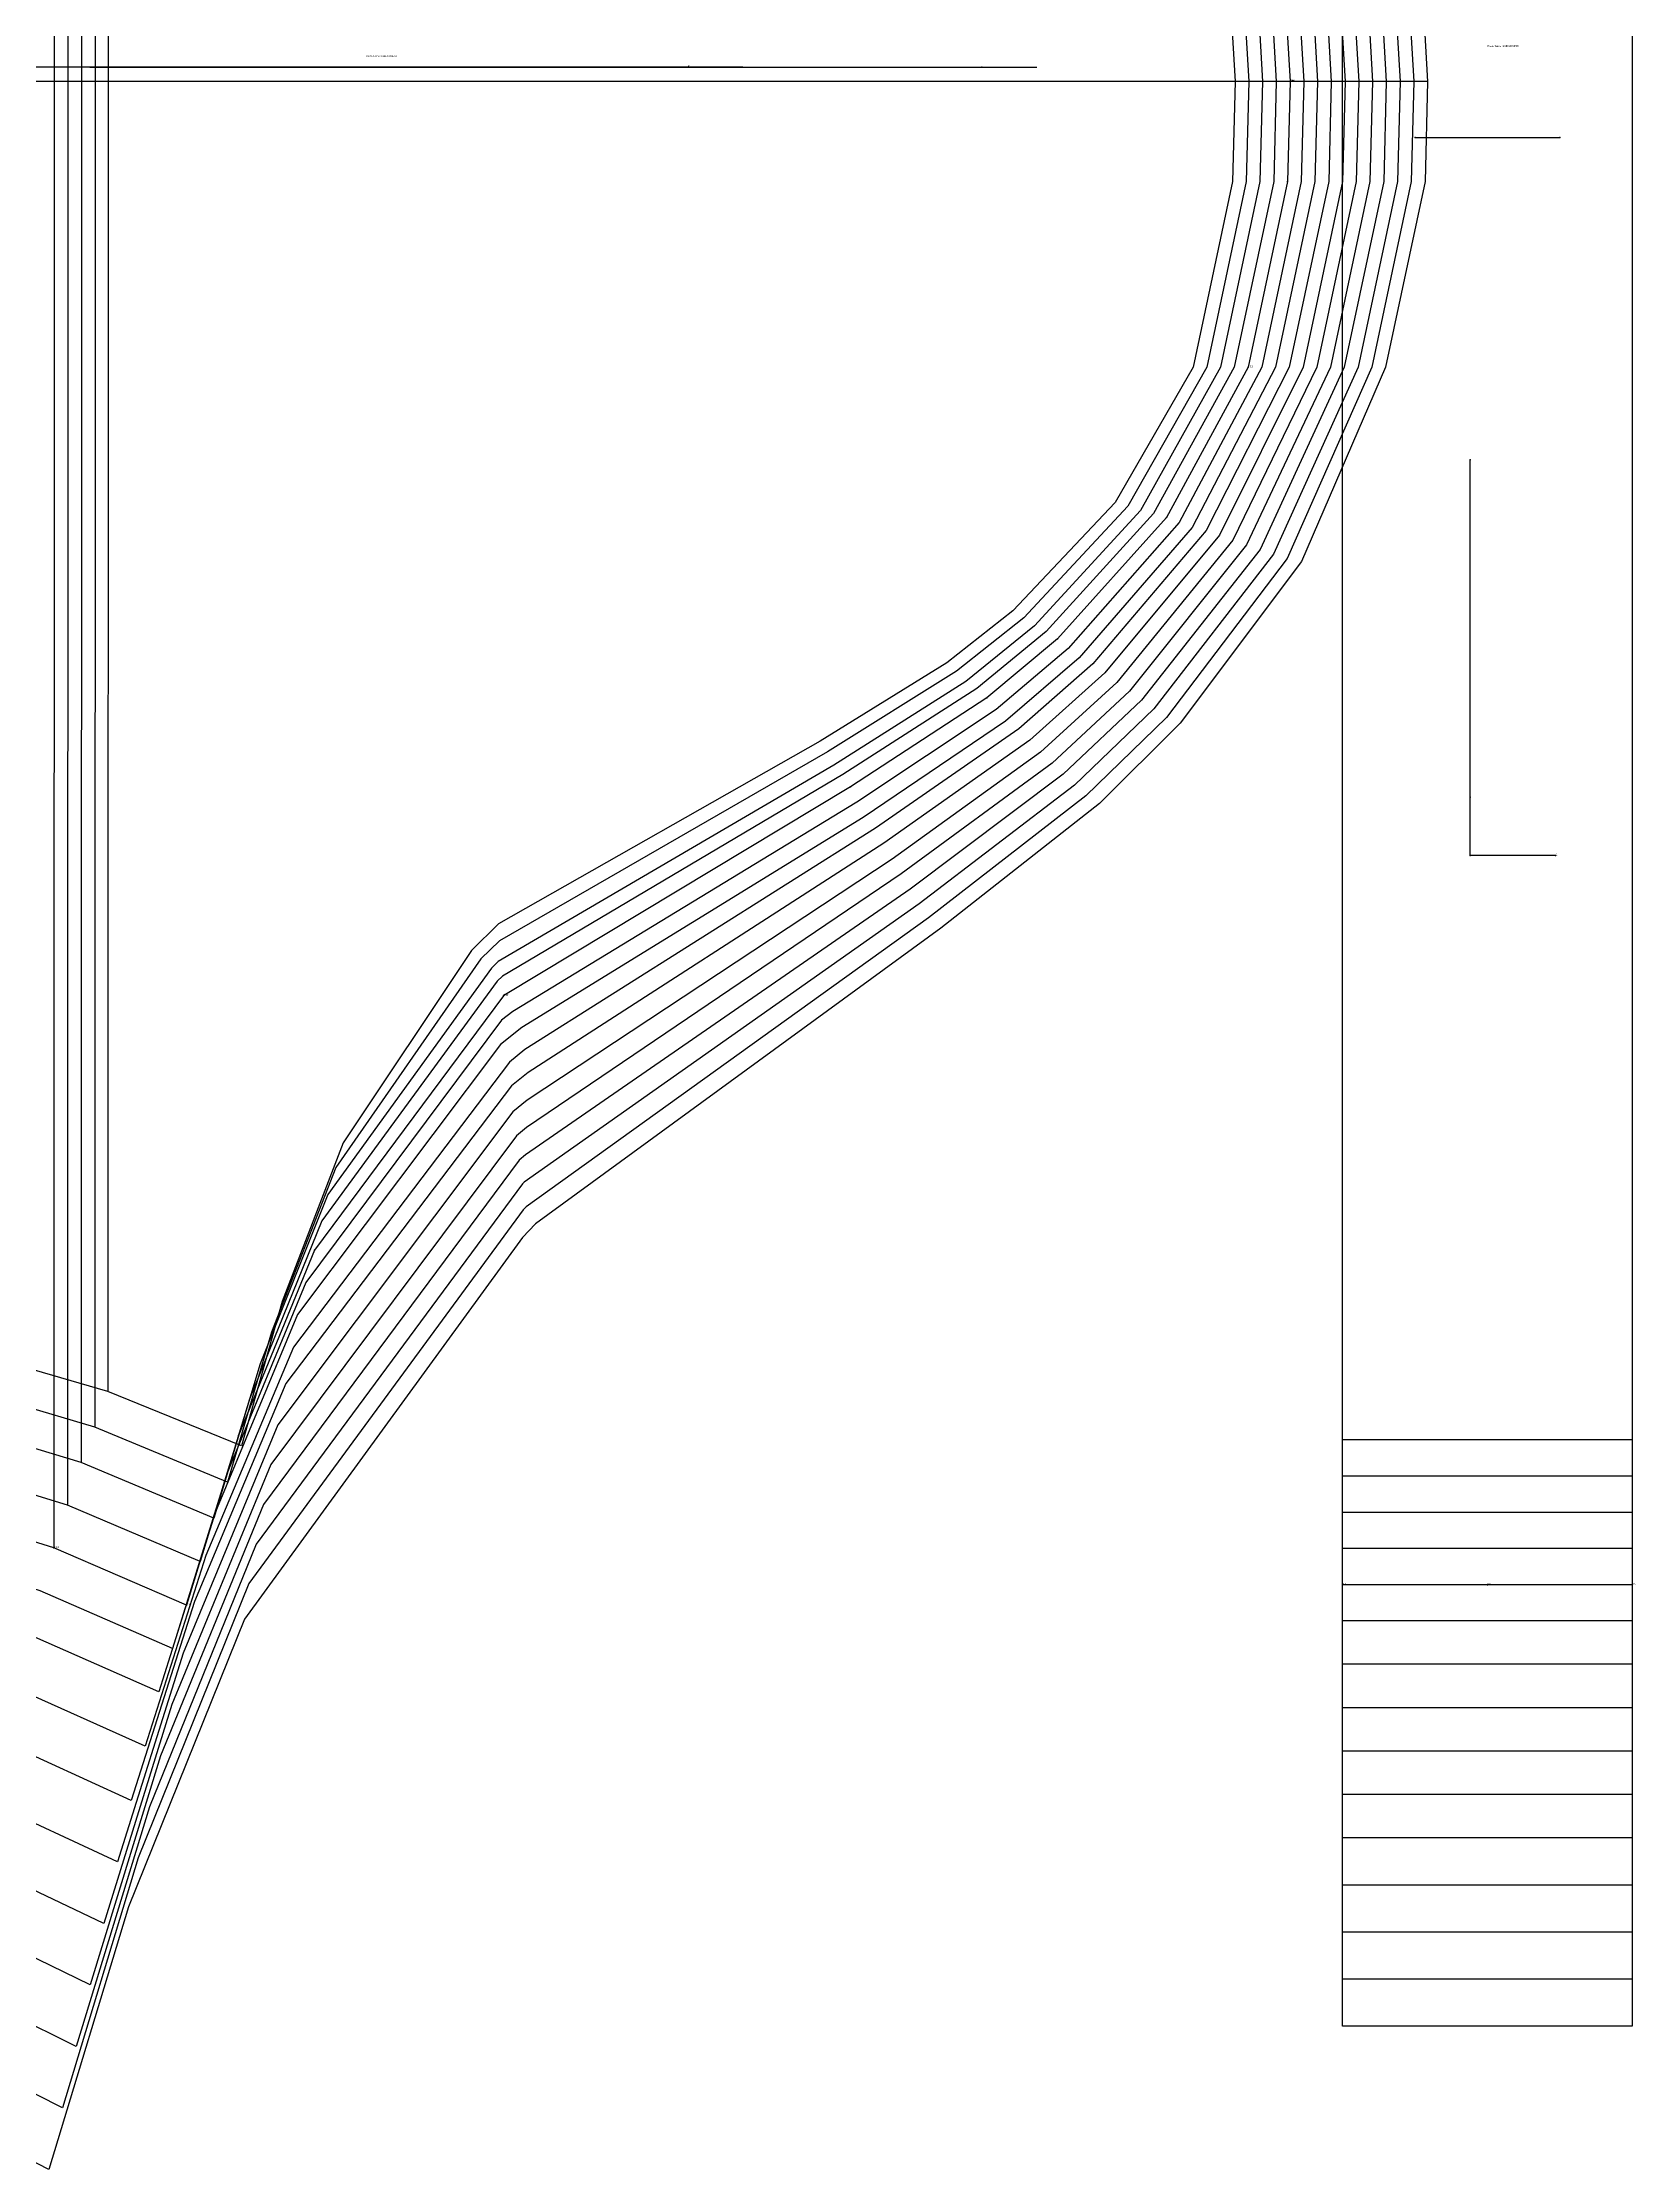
# Model space of a CAD drawing. Extents: x -2056 to 1542, y -610 to 774.
# Drawn here: x 127.5 to 347.6, y -584.3 to -290.4 of the extents above; entities that cross this region are included whole.
import ezdxf

# ---------------------------------------------------------------- set-up
doc = ezdxf.new("R2010")
doc.units = 0

# ---------------------------------------------------------------- blocks, each defined once
blk = doc.blocks.new('GMH1006FSL_42')
at = {"layer": '1'}
for points in [[(154.333, -100.5053), (165.8621, -123.2332), (183.703, -149.8372), (206.4132, -175.0315), (220.34, -187.4952), (240.3425, -205.5877), (260.825, -225.1203), (281.4854, -250.9216), (285.9202, -260.571), (291.5463, -283.525), (292.2601, -295.8008)], [(292.2601, -295.8008), (291.9096, -309.593), (286.4613, -335.275), (275.684, -353.9719), (261.5489, -368.9452), (252.438, -376.1258), (234.9551, -386.9208), (190.4873, -412.1608), (186.7586, -415.8743), (169.032, -442.435), (160.6373, -464.3552), (154.9832, -484.3146)], [(154.9832, -484.3146), (136.5301, -476.8089), (136.5301, -476.8089), (52.2428, -452.2826)]]:
    blk.add_lwpolyline(points, dxfattribs=at)
at = {"layer": '5'}
blk.add_line((160.6525, -293.7993), (264.9017, -293.7993), dxfattribs=at)
at = {"layer": '7'}
blk.add_line((160.6525, -293.7993), (264.9017, -293.7993), dxfattribs=at)
at = {"layer": '8'}
for p, q in [((136.6063, -109.027), (136.5301, -476.8089)), ((292.2601, -295.8008), (63.3807, -295.8008))]:
    blk.add_line(p, q, dxfattribs=at)
blk.add_lwpolyline([(224.2719, -293.7993), (111.12, -293.7993), (111.12, -348.4931)], dxfattribs=at)
at = {"layer": '1'}
blk.add_text('Piece Name: GMH1006FSL', height=0.25, dxfattribs=at).set_placement((172.2273, -292.4099))
blk = doc.blocks.new('GMH1006FSL_44')
at = {"layer": '1'}
for points in [[(152.4331, -95.5041), (164.6225, -118.9762), (183.3982, -146.4082), (207.2132, -172.3314), (221.3611, -185.255), (241.6785, -204.0154), (262.4735, -224.2541), (283.3853, -250.9216), (287.8202, -260.571), (293.4463, -283.525), (294.16, -295.8008)], [(294.16, -295.8008), (293.8095, -309.593), (288.3612, -335.275), (277.4468, -354.4697), (263.078, -369.8774), (253.7994, -377.279), (235.9787, -388.4321), (190.6372, -414.5255), (188.0718, -417.0172), (168.0566, -445.8513), (159.1361, -468.592), (153.0833, -489.3158)], [(153.0833, -489.3158), (134.7598, -481.7364), (134.7598, -481.7364), (50.3428, -456.692)]]:
    blk.add_lwpolyline(points, dxfattribs=at)
at = {"layer": '5'}
blk.add_line((158.7526, -293.7993), (263.0018, -293.7993), dxfattribs=at)
at = {"layer": '7'}
blk.add_line((158.7526, -293.7993), (263.0018, -293.7993), dxfattribs=at)
at = {"layer": '8'}
for p, q in [((134.8461, -104.0969), (134.7598, -481.7364)), ((294.16, -295.8008), (61.4808, -295.8008))]:
    blk.add_line(p, q, dxfattribs=at)
blk.add_lwpolyline([(222.372, -293.7993), (109.2201, -293.7993), (109.2201, -348.4931)], dxfattribs=at)
at = {"layer": '1'}
blk.add_text('Piece Name: GMH1006FSL', height=0.25, dxfattribs=at).set_placement((172.2273, -292.4099))
blk = doc.blocks.new('GMH1006FSL_46')
at = {"layer": '1'}
for points in [[(150.5332, -90.5028), (163.3805, -114.7192), (183.0934, -142.9817), (208.0134, -169.6314), (222.3821, -183.0147), (243.0146, -202.4406), (264.122, -223.3854), (285.2852, -250.9216), (289.7201, -260.571), (295.3462, -283.525), (296.0599, -295.8008)], [(296.0599, -295.8008), (295.7094, -309.593), (290.2611, -335.275), (279.1943, -355.0717), (264.5461, -371.0052), (255.0719, -378.676), (236.8474, -390.2634), (190.467, -417.4033), (189.5476, -418.2923), (166.9441, -449.5699), (157.5766, -472.9735), (151.1834, -494.3171)], [(151.1834, -494.3171), (132.87, -486.631), (132.87, -486.631), (48.4429, -461.1015)]]:
    blk.add_lwpolyline(points, dxfattribs=at)
at = {"layer": '5'}
blk.add_line((156.8527, -293.7993), (261.1019, -293.7993), dxfattribs=at)
at = {"layer": '7'}
blk.add_line((156.8527, -293.7993), (261.1019, -293.7993), dxfattribs=at)
at = {"layer": '8'}
for p, q in [((132.9614, -99.2023), (132.87, -486.631)), ((296.0599, -295.8008), (59.5808, -295.8008))]:
    blk.add_line(p, q, dxfattribs=at)
blk.add_lwpolyline([(220.4721, -293.7993), (107.3201, -293.7993), (107.3201, -348.4931)], dxfattribs=at)
at = {"layer": '1'}
blk.add_text('Piece Name: GMH1006FSL', height=0.25, dxfattribs=at).set_placement((172.2273, -292.4099))
blk = doc.blocks.new('GMH1006FSL_48')
at = {"layer": '1'}
for points in [[(148.6332, -84.5033), (162.1003, -109.7408), (182.7429, -139.1844), (208.8134, -166.9314), (223.4032, -180.7744), (244.3506, -200.8658), (265.7704, -222.5193), (287.1852, -250.9216), (291.62, -260.571), (297.2461, -283.525), (297.9598, -295.8008)], [(297.9598, -295.8008), (297.6093, -309.593), (292.161, -335.275), (281.0053, -355.4858), (266.187, -371.7849), (256.5858, -379.6437), (238.1022, -391.541), (191.0462, -419.4226), (190.3197, -420.1237), (166.1008, -453.2199), (156.1212, -477.8477), (149.2835, -500.3166)], [(149.2835, -500.3166), (130.9777, -492.5315), (130.9777, -492.5315), (46.543, -466.56)]]:
    blk.add_lwpolyline(points, dxfattribs=at)
at = {"layer": '5'}
blk.add_line((154.9528, -293.7993), (259.202, -293.7993), dxfattribs=at)
at = {"layer": '7'}
blk.add_line((154.9528, -293.7993), (259.202, -293.7993), dxfattribs=at)
at = {"layer": '8'}
for p, q in [((131.0742, -93.2993), (130.9777, -492.5315)), ((297.9598, -295.8008), (57.6809, -295.8008))]:
    blk.add_line(p, q, dxfattribs=at)
blk.add_lwpolyline([(218.5721, -293.7993), (105.4202, -293.7993), (105.4202, -348.4931)], dxfattribs=at)
at = {"layer": '1'}
blk.add_text('Piece Name: GMH1006FSL', height=0.25, dxfattribs=at).set_placement((172.2273, -292.4099))
blk = doc.blocks.new('GMH1006FSL_50')
at = {"layer": '1'}
for points in [[(146.7333, -78.5038), (160.8227, -104.7623), (182.3924, -135.3846), (209.6135, -164.2314), (224.4268, -178.5341), (245.6892, -199.291), (267.4214, -221.6506), (289.0851, -250.9216), (293.5199, -260.571), (299.146, -283.525), (299.8598, -295.8008)], [(299.8598, -295.8008), (299.5092, -309.593), (294.0609, -335.275), (282.791, -356.0369), (267.7414, -372.8213), (257.9726, -380.934), (239.1411, -393.2403), (191.2367, -422.0693), (191.1833, -422.11), (165.0696, -457.2661), (154.5845, -482.9099), (147.3836, -506.316)], [(147.3836, -506.316), (129.0879, -498.4293), (129.0879, -498.4293), (44.6431, -472.0184)]]:
    blk.add_lwpolyline(points, dxfattribs=at)
at = {"layer": '2'}
for p in [(153.0528, -293.7993), (216.6722, -293.7993), (257.3021, -293.7993), (299.8598, -295.8008), (299.8598, -295.8008), (299.8598, -295.8008), (129.0879, -498.4293), (129.0879, -498.4293), (129.0879, -498.4293), (147.3836, -506.316), (147.3836, -506.316)]:
    blk.add_point(p, dxfattribs=at)
at = {"layer": '3'}
for p in [(299.5092, -309.593), (294.0609, -335.275), (282.791, -356.0369), (267.7414, -372.8213), (257.9726, -380.934), (239.1411, -393.2403), (191.1833, -422.11), (191.2367, -422.0693), (165.0696, -457.2661), (154.5845, -482.9099)]:
    blk.add_point(p, dxfattribs=at)
at = {"layer": '4'}
for p in [(299.8598, -295.8008, -3.998), (299.8598, -295.8008, -3.998), (191.2367, -422.0693, -3.998)]:
    blk.add_point(p, dxfattribs=at)
at = {"layer": '5'}
blk.add_line((153.0528, -293.7993), (257.3021, -293.7993), dxfattribs=at)
at = {"layer": '7'}
blk.add_line((153.0528, -293.7993), (257.3021, -293.7993), dxfattribs=at)
at = {"layer": '8'}
for p, q in [((129.1895, -87.3964), (129.0879, -498.4293)), ((299.8598, -295.8008), (55.781, -295.8008))]:
    blk.add_line(p, q, dxfattribs=at)
blk.add_lwpolyline([(216.6722, -293.7993), (103.5203, -293.7993), (103.5203, -348.4931)], dxfattribs=at)
at = {"layer": '1'}
blk.add_text('Piece Name: GMH1006FSL', height=0.25, dxfattribs=at).set_placement((172.2273, -292.4099))
at = {"layer": '2'}
for s, p in [('# 10', (299.8598, -295.8008)), ('# 10', (299.8598, -295.8008)), ('# 16', (299.8598, -295.8008)), ('# 15', (129.0879, -498.4293)), ('# 15', (129.0879, -498.4293)), ('# 14', (147.3836, -506.316)), ('# 14', (147.3836, -506.316))]:
    blk.add_text(s, height=0.25, dxfattribs=at).set_placement(p)
at = {"layer": '3'}
for s, p in [('# 11', (294.0609, -335.275)), ('# 13', (191.1833, -422.11)), ('# 12', (191.2367, -422.0693))]:
    blk.add_text(s, height=0.25, dxfattribs=at).set_placement(p)
at = {"layer": '8'}
for s, p in [('B', (216.6722, -293.7993)), ('NM', (299.8598, -295.8008))]:
    blk.add_text(s, height=0.25, dxfattribs=at).set_placement(p)
blk = doc.blocks.new('GMH1006FSL_52')
at = {"layer": '1'}
for points in [[(144.8334, -72.5044), (159.5425, -99.7865), (182.0393, -131.5873), (210.4136, -161.5314), (225.4479, -176.2964), (247.0252, -197.7187), (269.0699, -220.7845), (290.985, -250.9216), (295.4198, -260.571), (301.0459, -283.525), (301.7597, -295.8008)], [(301.7597, -295.8008), (301.4092, -309.593), (295.9608, -335.275), (284.5562, -356.7329), (269.2324, -374.1293), (259.2579, -382.5621), (240.0021, -395.3917), (192.4889, -424.302), (190.942, -425.5161), (163.8809, -461.7339), (152.9843, -488.1753), (145.4836, -512.3155)], [(145.4836, -512.3155), (127.1956, -504.3297), (127.1956, -504.3297), (42.7432, -477.4769)]]:
    blk.add_lwpolyline(points, dxfattribs=at)
at = {"layer": '5'}
blk.add_line((151.1529, -293.7993), (255.4021, -293.7993), dxfattribs=at)
at = {"layer": '7'}
blk.add_line((151.1529, -293.7993), (255.4021, -293.7993), dxfattribs=at)
at = {"layer": '8'}
blk.add_line((301.7597, -295.8008), (53.8811, -295.8008), dxfattribs=at)
blk.add_lwpolyline([(214.7723, -293.7993), (101.6204, -293.7993), (101.6204, -348.4931)], dxfattribs=at)
at = {"layer": '1'}
blk.add_text('Piece Name: GMH1006FSL', height=0.25, dxfattribs=at).set_placement((172.2273, -292.4099))
blk = doc.blocks.new('GMH1006FSL_54')
at = {"layer": '1'}
for points in [[(142.9335, -66.5049), (158.2624, -94.8081), (181.6888, -127.79), (211.2138, -158.8313), (226.469, -174.0561), (248.3613, -196.1439), (270.7183, -219.9183), (292.8849, -250.9216), (297.3198, -260.571), (302.9459, -283.525), (303.6596, -295.8008)], [(303.6596, -295.8008), (303.3091, -309.593), (297.8608, -335.275), (286.3317, -357.4085), (270.7412, -375.4095), (260.571, -384.1573), (240.9038, -397.4948), (193.7335, -426.5143), (190.7744, -428.8562), (162.7302, -466.1586), (151.3993, -493.4205), (143.5837, -518.315)], [(143.5837, -518.315), (125.3033, -510.2302), (125.3033, -510.2302), (40.8432, -482.9353)]]:
    blk.add_lwpolyline(points, dxfattribs=at)
at = {"layer": '5'}
blk.add_line((149.253, -293.7993), (253.5022, -293.7993), dxfattribs=at)
at = {"layer": '7'}
blk.add_line((149.253, -293.7993), (253.5022, -293.7993), dxfattribs=at)
at = {"layer": '8'}
blk.add_line((303.6596, -295.8008), (51.9812, -295.8008), dxfattribs=at)
blk.add_lwpolyline([(212.8724, -293.7993), (99.7205, -293.7993), (99.7205, -348.4931)], dxfattribs=at)
at = {"layer": '1'}
blk.add_text('Piece Name: GMH1006FSL', height=0.25, dxfattribs=at).set_placement((172.2273, -292.4099))
blk = doc.blocks.new('GMH1006FSL_56')
at = {"layer": '1'}
for points in [[(141.0335, -59.0042), (156.9238, -88.7451), (181.2697, -123.439), (212.0138, -156.1313), (227.4901, -171.8158), (249.6973, -194.5691), (272.3668, -219.0497), (294.7848, -250.9216), (299.2197, -260.571), (304.8458, -283.525), (305.5595, -295.8008)], [(305.5595, -295.8008), (305.209, -309.593), (299.7607, -335.275), (288.2799, -357.848), (272.636, -376.268), (262.3998, -385.2419), (242.5751, -398.9706), (194.1627, -429.5674), (192.0164, -431.2844), (162.1689, -470.6671), (150.0607, -499.486), (141.6838, -525.8156)], [(141.6838, -525.8156), (123.4136, -517.6114), (123.4136, -517.6114), (38.9433, -489.7832)]]:
    blk.add_lwpolyline(points, dxfattribs=at)
at = {"layer": '5'}
blk.add_line((147.3531, -293.7993), (251.6023, -293.7993), dxfattribs=at)
at = {"layer": '7'}
blk.add_line((147.3531, -293.7993), (251.6023, -293.7993), dxfattribs=at)
at = {"layer": '8'}
blk.add_line((305.5595, -295.8008), (50.0812, -295.8008), dxfattribs=at)
blk.add_lwpolyline([(210.9725, -293.7993), (97.8205, -293.7993), (97.8205, -348.4931)], dxfattribs=at)
at = {"layer": '1'}
blk.add_text('Piece Name: GMH1006FSL', height=0.25, dxfattribs=at).set_placement((172.2273, -292.4099))
blk = doc.blocks.new('GMH1006FSL_58')
at = {"layer": '1'}
for points in [[(139.1336, -51.5036), (155.5827, -82.6821), (180.8481, -119.0854), (212.814, -153.4313), (228.5111, -169.5755), (251.0333, -192.9969), (274.0152, -218.1835), (296.6848, -250.9216), (301.1196, -260.571), (306.7457, -283.525), (307.4594, -295.8008)], [(307.4594, -295.8008), (307.1089, -309.593), (301.6606, -335.275), (290.1239, -358.4931), (274.287, -377.4948), (263.8984, -386.7811), (243.7359, -401.0229), (194.5945, -432.7195), (192.2908, -434.5864), (161.1478, -475.7243), (148.5189, -505.8207), (139.7839, -533.3162)], [(139.7839, -533.3162), (121.6559, -525.0562), (121.6559, -525.0562), (37.0434, -496.631)]]:
    blk.add_lwpolyline(points, dxfattribs=at)
at = {"layer": '5'}
blk.add_line((145.4531, -293.7993), (249.7024, -293.7993), dxfattribs=at)
at = {"layer": '7'}
blk.add_line((145.4531, -293.7993), (249.7024, -293.7993), dxfattribs=at)
at = {"layer": '8'}
blk.add_line((307.4594, -295.8008), (48.1813, -295.8008), dxfattribs=at)
blk.add_lwpolyline([(209.0725, -293.7993), (95.9206, -293.7993), (95.9206, -348.4931)], dxfattribs=at)
at = {"layer": '1'}
blk.add_text('Piece Name: GMH1006FSL', height=0.25, dxfattribs=at).set_placement((172.2273, -292.4099))
blk = doc.blocks.new('GMH1006FSL_60')
at = {"layer": '1'}
for points in [[(137.2337, -43.0048), (154.206, -75.9003), (180.3832, -114.361), (213.614, -150.7313), (229.5322, -167.3353), (252.3694, -191.4221), (275.6637, -217.3174), (298.5847, -250.9216), (303.0195, -260.571), (308.6456, -283.525), (309.3594, -295.8008)], [(309.3594, -295.8008), (309.0088, -309.593), (303.5605, -335.275), (291.9781, -359.1865), (275.9457, -378.8233), (265.3945, -388.4473), (244.8789, -403.2505), (194.4904, -436.5397), (192.5067, -438.1755), (160.0404, -481.3936), (146.9264, -512.9759), (137.884, -541.8151)], [(137.884, -541.8151), (119.8246, -533.4077), (119.8246, -533.4077), (35.1435, -504.1799)]]:
    blk.add_lwpolyline(points, dxfattribs=at)
at = {"layer": '5'}
blk.add_line((143.5532, -293.7993), (247.8024, -293.7993), dxfattribs=at)
at = {"layer": '7'}
blk.add_line((143.5532, -293.7993), (247.8024, -293.7993), dxfattribs=at)
at = {"layer": '8'}
blk.add_line((309.3594, -295.8008), (46.2814, -295.8008), dxfattribs=at)
blk.add_lwpolyline([(207.1726, -293.7993), (94.0207, -293.7993), (94.0207, -348.4931)], dxfattribs=at)
at = {"layer": '1'}
blk.add_text('Piece Name: GMH1006FSL', height=0.25, dxfattribs=at).set_placement((172.2273, -292.4099))
blk = doc.blocks.new('GMH1006FSL_62')
at = {"layer": '1'}
for points in [[(135.3338, -34.5059), (152.8268, -69.116), (179.9159, -109.6392), (214.4142, -148.0313), (230.5533, -165.095), (253.7054, -189.8473), (277.3122, -216.4487), (300.4846, -250.9216), (304.9194, -260.571), (310.5455, -283.525), (311.2593, -295.8008)], [(311.2593, -295.8008), (310.9088, -309.593), (305.4604, -335.275), (293.8577, -359.8164), (277.6652, -380.0349), (266.9769, -389.9663), (246.1591, -405.2901), (194.3609, -440.3268), (192.9867, -441.4749), (159.0548, -486.8876), (145.3896, -520.0447), (135.984, -550.3139)], [(135.984, -550.3139), (117.9932, -541.7592), (117.9932, -541.7592), (33.2436, -511.7288)]]:
    blk.add_lwpolyline(points, dxfattribs=at)
at = {"layer": '5'}
blk.add_line((141.6533, -293.7993), (245.9025, -293.7993), dxfattribs=at)
at = {"layer": '7'}
blk.add_line((141.6533, -293.7993), (245.9025, -293.7993), dxfattribs=at)
at = {"layer": '8'}
blk.add_line((311.2593, -295.8008), (44.3815, -295.8008), dxfattribs=at)
blk.add_lwpolyline([(205.2727, -293.7993), (92.1208, -293.7993), (92.1208, -348.4931)], dxfattribs=at)
at = {"layer": '1'}
blk.add_text('Piece Name: GMH1006FSL', height=0.25, dxfattribs=at).set_placement((172.2273, -292.4099))
blk = doc.blocks.new('GMH1006FSL_64')
at = {"layer": '1'}
for points in [[(133.4339, -26.0071), (151.4501, -62.3317), (179.4511, -104.9173), (215.2142, -145.3312), (231.5744, -162.8572), (255.0415, -188.2725), (278.9606, -215.5826), (302.3845, -250.9216), (306.8193, -260.571), (312.4454, -283.525), (313.1592, -295.8008)], [(313.1592, -295.8008), (312.8087, -309.593), (307.3604, -335.275), (295.7246, -360.4616), (279.3594, -381.2718), (268.5263, -391.5207), (247.391, -407.3703), (194.2237, -444.1191), (193.3779, -444.8353), (158.0262, -492.4222), (143.8326, -527.1313), (134.0841, -558.8128)], [(134.0841, -558.8128), (116.1619, -550.1132), (116.1619, -550.1132), (31.3437, -519.2776)]]:
    blk.add_lwpolyline(points, dxfattribs=at)
at = {"layer": '5'}
blk.add_line((139.7534, -293.7993), (244.0026, -293.7993), dxfattribs=at)
at = {"layer": '7'}
blk.add_line((139.7534, -293.7993), (244.0026, -293.7993), dxfattribs=at)
at = {"layer": '8'}
blk.add_line((313.1592, -295.8008), (42.4815, -295.8008), dxfattribs=at)
blk.add_lwpolyline([(203.3728, -293.7993), (90.2208, -293.7993), (90.2208, -348.4931)], dxfattribs=at)
at = {"layer": '1'}
blk.add_text('Piece Name: GMH1006FSL', height=0.25, dxfattribs=at).set_placement((172.2273, -292.4099))
blk = doc.blocks.new('GMH1006FSL_66')
at = {"layer": '1'}
for points in [[(131.534, -17.5083), (150.0709, -55.5498), (178.9837, -100.1929), (216.0144, -142.6312), (232.5955, -160.617), (256.38, -186.7002), (280.6091, -214.7139), (304.2844, -250.9216), (308.7193, -260.571), (314.3454, -283.525), (315.0591, -295.8008)], [(315.0591, -295.8008), (314.7086, -309.593), (309.2603, -335.275), (297.5966, -361.0915), (281.0663, -382.4783), (270.091, -393.0346), (248.6483, -409.3972), (194.0662, -447.9011), (193.8198, -448.1119), (157.0203, -497.9061), (142.2832, -534.1976), (132.1842, -567.3116)], [(132.1842, -567.3116), (114.3331, -558.4648), (114.3331, -558.4648), (29.4437, -526.8164)]]:
    blk.add_lwpolyline(points, dxfattribs=at)
at = {"layer": '5'}
blk.add_line((137.8535, -293.7993), (242.1027, -293.7993), dxfattribs=at)
at = {"layer": '7'}
blk.add_line((137.8535, -293.7993), (242.1027, -293.7993), dxfattribs=at)
at = {"layer": '8'}
blk.add_line((315.0591, -295.8008), (40.5816, -295.8008), dxfattribs=at)
blk.add_lwpolyline([(201.4728, -293.7993), (88.3209, -293.7993), (88.3209, -348.4931)], dxfattribs=at)
at = {"layer": '1'}
blk.add_text('Piece Name: GMH1006FSL', height=0.25, dxfattribs=at).set_placement((172.2273, -292.4099))
blk = doc.blocks.new('GMH1006FSL_68')
at = {"layer": '1'}
for points in [[(129.634, -9.0094), (148.6942, -48.7655), (178.5163, -95.471), (216.8144, -139.9312), (233.6165, -158.3767), (257.7161, -185.1254), (282.2575, -213.8477), (306.1843, -250.9216), (310.6192, -260.571), (316.2453, -283.525), (316.959, -295.8008)], [(316.959, -295.8008), (316.6085, -309.593), (311.1602, -335.275), (299.4711, -361.7037), (282.7833, -383.6518), (271.6734, -394.5103), (249.931, -411.3734), (194.3177, -451.3098), (193.929, -451.7086), (156.0373, -503.3442), (140.7465, -541.2385), (130.2843, -575.8104)], [(130.2843, -575.8104), (112.5043, -566.8239), (112.5043, -566.8239), (27.5438, -534.3652)]]:
    blk.add_lwpolyline(points, dxfattribs=at)
at = {"layer": '5'}
blk.add_line((135.9536, -293.7993), (240.2028, -293.7993), dxfattribs=at)
at = {"layer": '7'}
blk.add_line((135.9536, -293.7993), (240.2028, -293.7993), dxfattribs=at)
at = {"layer": '8'}
blk.add_line((316.959, -295.8008), (38.6817, -295.8008), dxfattribs=at)
blk.add_lwpolyline([(199.5729, -293.7993), (86.421, -293.7993), (86.421, -348.4931)], dxfattribs=at)
at = {"layer": '1'}
blk.add_text('Piece Name: GMH1006FSL', height=0.25, dxfattribs=at).set_placement((172.2273, -292.4099))
blk = doc.blocks.new('GMH1006FSL_70')
at = {"layer": '1'}
for points in [[(127.7341, -0.5106), (147.315, -41.9812), (178.0515, -90.7492), (217.6146, -137.2312), (234.6376, -156.1364), (259.0521, -183.5506), (283.9085, -212.9816), (308.0843, -250.9216), (312.5191, -260.571), (318.1452, -283.525), (318.8589, -295.8008)], [(318.8589, -295.8008), (318.5084, -309.593), (313.0601, -335.275), (301.4244, -362.1202), (284.6909, -384.4697), (273.5276, -395.5441), (251.6404, -412.7831), (195.6334, -453.6364), (193.8198, -455.5059), (155.4354, -508.2464), (139.3749, -548.0228), (128.3844, -584.3093)], [(128.3844, -584.3093), (110.678, -575.178), (110.678, -575.178), (25.6439, -541.9141)]]:
    blk.add_lwpolyline(points, dxfattribs=at)
at = {"layer": '5'}
blk.add_line((134.0536, -293.7993), (238.3029, -293.7993), dxfattribs=at)
at = {"layer": '7'}
blk.add_line((134.0536, -293.7993), (238.3029, -293.7993), dxfattribs=at)
at = {"layer": '8'}
blk.add_line((318.8589, -295.8008), (36.7818, -295.8008), dxfattribs=at)
blk.add_lwpolyline([(197.673, -293.7993), (84.5211, -293.7993), (84.5211, -348.4931)], dxfattribs=at)
at = {"layer": '1'}
blk.add_text('Piece Name: GMH1006FSL', height=0.25, dxfattribs=at).set_placement((172.2273, -292.4099))
blk = doc.blocks.new('GMH1006FNR_42')
at = {"layer": '1'}
for points in [[(307.1318, -483.5018), (307.1318, -98.5089)], [(347.1317, -98.5089), (347.1317, -483.5018)], [(347.1317, -483.5018), (327.1317, -483.5018), (307.1318, -483.5018)]]:
    blk.add_lwpolyline(points, dxfattribs=at)
at = {"layer": '5'}
blk.add_line((317.1318, -303.5047), (337.1317, -303.5047), dxfattribs=at)
at = {"layer": '7'}
blk.add_line((317.1318, -303.5047), (337.1317, -303.5047), dxfattribs=at)
at = {"layer": '8'}
blk.add_lwpolyline([(336.5577, -402.7526), (324.7365, -402.7526), (324.7365, -394.6653), (324.7365, -348.0639)], dxfattribs=at)
at = {"layer": '1'}
blk.add_text('Piece Name: GMH1006FNR', height=0.25, dxfattribs=at).set_placement((327.1317, -291.0053))
blk = doc.blocks.new('GMH1006FNR_44')
at = {"layer": '1'}
for points in [[(307.1318, -488.503), (307.1318, -93.5076)], [(347.1317, -93.5076), (347.1317, -488.503)], [(347.1317, -488.503), (327.1317, -488.503), (307.1318, -488.503)]]:
    blk.add_lwpolyline(points, dxfattribs=at)
at = {"layer": '5'}
blk.add_line((317.1318, -303.5047), (337.1317, -303.5047), dxfattribs=at)
at = {"layer": '7'}
blk.add_line((317.1318, -303.5047), (337.1317, -303.5047), dxfattribs=at)
at = {"layer": '8'}
blk.add_lwpolyline([(336.5577, -402.7526), (324.7365, -402.7526), (324.7365, -394.6653), (324.7365, -348.0639)], dxfattribs=at)
at = {"layer": '1'}
blk.add_text('Piece Name: GMH1006FNR', height=0.25, dxfattribs=at).set_placement((327.1317, -291.0053))
blk = doc.blocks.new('GMH1006FNR_46')
at = {"layer": '1'}
for points in [[(307.1318, -493.5043), (307.1318, -88.5063)], [(347.1317, -88.5063), (347.1317, -493.5043)], [(347.1317, -493.5043), (327.1317, -493.5043), (307.1318, -493.5043)]]:
    blk.add_lwpolyline(points, dxfattribs=at)
at = {"layer": '5'}
blk.add_line((317.1318, -303.5047), (337.1317, -303.5047), dxfattribs=at)
at = {"layer": '7'}
blk.add_line((317.1318, -303.5047), (337.1317, -303.5047), dxfattribs=at)
at = {"layer": '8'}
blk.add_lwpolyline([(336.5577, -402.7526), (324.7365, -402.7526), (324.7365, -394.6653), (324.7365, -348.0639)], dxfattribs=at)
at = {"layer": '1'}
blk.add_text('Piece Name: GMH1006FNR', height=0.25, dxfattribs=at).set_placement((327.1317, -291.0053))
blk = doc.blocks.new('GMH1006FNR_48')
at = {"layer": '1'}
for points in [[(307.1318, -498.5055), (307.1318, -83.5051)], [(347.1317, -83.5051), (347.1317, -498.5055)], [(347.1317, -498.5055), (327.1317, -498.5055), (307.1318, -498.5055)]]:
    blk.add_lwpolyline(points, dxfattribs=at)
at = {"layer": '5'}
blk.add_line((317.1318, -303.5047), (337.1317, -303.5047), dxfattribs=at)
at = {"layer": '7'}
blk.add_line((317.1318, -303.5047), (337.1317, -303.5047), dxfattribs=at)
at = {"layer": '8'}
blk.add_lwpolyline([(336.5577, -402.7526), (324.7365, -402.7526), (324.7365, -394.6653), (324.7365, -348.0639)], dxfattribs=at)
at = {"layer": '1'}
blk.add_text('Piece Name: GMH1006FNR', height=0.25, dxfattribs=at).set_placement((327.1317, -291.0053))
blk = doc.blocks.new('GMH1006FNR_50')
at = {"layer": '1'}
for points in [[(307.1318, -503.5068), (307.1318, -78.5038)], [(347.1317, -78.5038), (347.1317, -503.5068)], [(347.1317, -503.5068), (327.1317, -503.5068), (307.1318, -503.5068)]]:
    blk.add_lwpolyline(points, dxfattribs=at)
at = {"layer": '2'}
for p in [(317.1318, -303.5047), (337.1317, -303.5047), (324.7365, -348.0639), (324.7365, -402.7526), (336.5577, -402.7526), (307.1318, -503.5068), (307.1318, -503.5068), (327.1317, -503.5068), (347.1317, -503.5068), (347.1317, -503.5068)]:
    blk.add_point(p, dxfattribs=at)
at = {"layer": '3'}
blk.add_point((324.7365, -394.6653), dxfattribs=at)
at = {"layer": '4'}
blk.add_point((327.1317, -503.5068, -3.998), dxfattribs=at)
at = {"layer": '5'}
blk.add_line((317.1318, -303.5047), (337.1317, -303.5047), dxfattribs=at)
at = {"layer": '7'}
blk.add_line((317.1318, -303.5047), (337.1317, -303.5047), dxfattribs=at)
at = {"layer": '8'}
blk.add_lwpolyline([(336.5577, -402.7526), (324.7365, -402.7526), (324.7365, -394.6653), (324.7365, -348.0639)], dxfattribs=at)
at = {"layer": '1'}
blk.add_text('Piece Name: GMH1006FNR', height=0.25, dxfattribs=at).set_placement((327.1317, -291.0053))
at = {"layer": '2'}
for s, p in [('# 1', (307.1318, -503.5068)), ('# 6', (327.1317, -503.5068)), ('# 5', (347.1317, -503.5068)), ('# 5', (347.1317, -503.5068))]:
    blk.add_text(s, height=0.25, dxfattribs=at).set_placement(p)
at = {"layer": '8'}
blk.add_text('B', height=0.25, dxfattribs=at).set_placement((336.5577, -402.7526))
blk = doc.blocks.new('GMH1006FNR_52')
at = {"layer": '1'}
for points in [[(307.1318, -508.5081), (307.1318, -73.5026)], [(347.1317, -73.5026), (347.1317, -508.5081)], [(347.1317, -508.5081), (327.1317, -508.5081), (307.1318, -508.5081)]]:
    blk.add_lwpolyline(points, dxfattribs=at)
at = {"layer": '5'}
blk.add_line((317.1318, -303.5047), (337.1317, -303.5047), dxfattribs=at)
at = {"layer": '7'}
blk.add_line((317.1318, -303.5047), (337.1317, -303.5047), dxfattribs=at)
at = {"layer": '8'}
blk.add_lwpolyline([(336.5577, -402.7526), (324.7365, -402.7526), (324.7365, -394.6653), (324.7365, -348.0639)], dxfattribs=at)
at = {"layer": '1'}
blk.add_text('Piece Name: GMH1006FNR', height=0.25, dxfattribs=at).set_placement((327.1317, -291.0053))
blk = doc.blocks.new('GMH1006FNR_54')
at = {"layer": '1'}
for points in [[(307.1318, -514.5075), (307.1318, -67.5031)], [(347.1317, -67.5031), (347.1317, -514.5075)], [(347.1317, -514.5075), (327.1317, -514.5075), (307.1318, -514.5075)]]:
    blk.add_lwpolyline(points, dxfattribs=at)
at = {"layer": '5'}
blk.add_line((317.1318, -303.5047), (337.1317, -303.5047), dxfattribs=at)
at = {"layer": '7'}
blk.add_line((317.1318, -303.5047), (337.1317, -303.5047), dxfattribs=at)
at = {"layer": '8'}
blk.add_lwpolyline([(336.5577, -402.7526), (324.7365, -402.7526), (324.7365, -394.6653), (324.7365, -348.0639)], dxfattribs=at)
at = {"layer": '1'}
blk.add_text('Piece Name: GMH1006FNR', height=0.25, dxfattribs=at).set_placement((327.1317, -291.0053))
blk = doc.blocks.new('GMH1006FNR_56')
at = {"layer": '1'}
for points in [[(307.1318, -520.507), (307.1318, -61.5036)], [(347.1317, -61.5036), (347.1317, -520.507)], [(347.1317, -520.507), (327.1317, -520.507), (307.1318, -520.507)]]:
    blk.add_lwpolyline(points, dxfattribs=at)
at = {"layer": '5'}
blk.add_line((317.1318, -303.5047), (337.1317, -303.5047), dxfattribs=at)
at = {"layer": '7'}
blk.add_line((317.1318, -303.5047), (337.1317, -303.5047), dxfattribs=at)
at = {"layer": '8'}
blk.add_lwpolyline([(336.5577, -402.7526), (324.7365, -402.7526), (324.7365, -394.6653), (324.7365, -348.0639)], dxfattribs=at)
at = {"layer": '1'}
blk.add_text('Piece Name: GMH1006FNR', height=0.25, dxfattribs=at).set_placement((327.1317, -291.0053))
blk = doc.blocks.new('GMH1006FNR_58')
at = {"layer": '1'}
for points in [[(307.1318, -526.5065), (307.1318, -55.5041)], [(347.1317, -55.5041), (347.1317, -526.5065)], [(347.1317, -526.5065), (327.1317, -526.5065), (307.1318, -526.5065)]]:
    blk.add_lwpolyline(points, dxfattribs=at)
at = {"layer": '5'}
blk.add_line((317.1318, -303.5047), (337.1317, -303.5047), dxfattribs=at)
at = {"layer": '7'}
blk.add_line((317.1318, -303.5047), (337.1317, -303.5047), dxfattribs=at)
at = {"layer": '8'}
blk.add_lwpolyline([(336.5577, -402.7526), (324.7365, -402.7526), (324.7365, -394.6653), (324.7365, -348.0639)], dxfattribs=at)
at = {"layer": '1'}
blk.add_text('Piece Name: GMH1006FNR', height=0.25, dxfattribs=at).set_placement((327.1317, -291.0053))
blk = doc.blocks.new('GMH1006FNR_60')
at = {"layer": '1'}
for points in [[(307.1318, -532.506), (307.1318, -49.5046)], [(347.1317, -49.5046), (347.1317, -532.506)], [(347.1317, -532.506), (327.1317, -532.506), (307.1318, -532.506)]]:
    blk.add_lwpolyline(points, dxfattribs=at)
at = {"layer": '5'}
blk.add_line((317.1318, -303.5047), (337.1317, -303.5047), dxfattribs=at)
at = {"layer": '7'}
blk.add_line((317.1318, -303.5047), (337.1317, -303.5047), dxfattribs=at)
at = {"layer": '8'}
blk.add_lwpolyline([(336.5577, -402.7526), (324.7365, -402.7526), (324.7365, -394.6653), (324.7365, -348.0639)], dxfattribs=at)
at = {"layer": '1'}
blk.add_text('Piece Name: GMH1006FNR', height=0.25, dxfattribs=at).set_placement((327.1317, -291.0053))
blk = doc.blocks.new('GMH1006FNR_62')
at = {"layer": '1'}
for points in [[(307.1318, -538.5055), (307.1318, -43.5052)], [(347.1317, -43.5052), (347.1317, -538.5055)], [(347.1317, -538.5055), (327.1317, -538.5055), (307.1318, -538.5055)]]:
    blk.add_lwpolyline(points, dxfattribs=at)
at = {"layer": '5'}
blk.add_line((317.1318, -303.5047), (337.1317, -303.5047), dxfattribs=at)
at = {"layer": '7'}
blk.add_line((317.1318, -303.5047), (337.1317, -303.5047), dxfattribs=at)
at = {"layer": '8'}
blk.add_lwpolyline([(336.5577, -402.7526), (324.7365, -402.7526), (324.7365, -394.6653), (324.7365, -348.0639)], dxfattribs=at)
at = {"layer": '1'}
blk.add_text('Piece Name: GMH1006FNR', height=0.25, dxfattribs=at).set_placement((327.1317, -291.0053))
blk = doc.blocks.new('GMH1006FNR_64')
at = {"layer": '1'}
for points in [[(307.1318, -545.0053), (307.1318, -37.0053)], [(347.1317, -37.0053), (347.1317, -545.0053)], [(347.1317, -545.0053), (327.1317, -545.0053), (307.1318, -545.0053)]]:
    blk.add_lwpolyline(points, dxfattribs=at)
at = {"layer": '5'}
blk.add_line((317.1318, -303.5047), (337.1317, -303.5047), dxfattribs=at)
at = {"layer": '7'}
blk.add_line((317.1318, -303.5047), (337.1317, -303.5047), dxfattribs=at)
at = {"layer": '8'}
blk.add_lwpolyline([(336.5577, -402.7526), (324.7365, -402.7526), (324.7365, -394.6653), (324.7365, -348.0639)], dxfattribs=at)
at = {"layer": '1'}
blk.add_text('Piece Name: GMH1006FNR', height=0.25, dxfattribs=at).set_placement((327.1317, -291.0053))
blk = doc.blocks.new('GMH1006FNR_66')
at = {"layer": '1'}
for points in [[(307.1318, -551.5052), (307.1318, -30.5055)], [(347.1317, -30.5055), (347.1317, -551.5052)], [(347.1317, -551.5052), (327.1317, -551.5052), (307.1318, -551.5052)]]:
    blk.add_lwpolyline(points, dxfattribs=at)
at = {"layer": '5'}
blk.add_line((317.1318, -303.5047), (337.1317, -303.5047), dxfattribs=at)
at = {"layer": '7'}
blk.add_line((317.1318, -303.5047), (337.1317, -303.5047), dxfattribs=at)
at = {"layer": '8'}
blk.add_lwpolyline([(336.5577, -402.7526), (324.7365, -402.7526), (324.7365, -394.6653), (324.7365, -348.0639)], dxfattribs=at)
at = {"layer": '1'}
blk.add_text('Piece Name: GMH1006FNR', height=0.25, dxfattribs=at).set_placement((327.1317, -291.0053))
blk = doc.blocks.new('GMH1006FNR_68')
at = {"layer": '1'}
for points in [[(307.1318, -558.005), (307.1318, -24.0056)], [(347.1317, -24.0056), (347.1317, -558.005)], [(347.1317, -558.005), (327.1317, -558.005), (307.1318, -558.005)]]:
    blk.add_lwpolyline(points, dxfattribs=at)
at = {"layer": '5'}
blk.add_line((317.1318, -303.5047), (337.1317, -303.5047), dxfattribs=at)
at = {"layer": '7'}
blk.add_line((317.1318, -303.5047), (337.1317, -303.5047), dxfattribs=at)
at = {"layer": '8'}
blk.add_lwpolyline([(336.5577, -402.7526), (324.7365, -402.7526), (324.7365, -394.6653), (324.7365, -348.0639)], dxfattribs=at)
at = {"layer": '1'}
blk.add_text('Piece Name: GMH1006FNR', height=0.25, dxfattribs=at).set_placement((327.1317, -291.0053))
blk = doc.blocks.new('GMH1006FNR_70')
at = {"layer": '1'}
for points in [[(307.1318, -564.5049), (307.1318, -17.5057)], [(347.1317, -17.5057), (347.1317, -564.5049)], [(347.1317, -564.5049), (327.1317, -564.5049), (307.1318, -564.5049)]]:
    blk.add_lwpolyline(points, dxfattribs=at)
at = {"layer": '5'}
blk.add_line((317.1318, -303.5047), (337.1317, -303.5047), dxfattribs=at)
at = {"layer": '7'}
blk.add_line((317.1318, -303.5047), (337.1317, -303.5047), dxfattribs=at)
at = {"layer": '8'}
blk.add_lwpolyline([(336.5577, -402.7526), (324.7365, -402.7526), (324.7365, -394.6653), (324.7365, -348.0639)], dxfattribs=at)
at = {"layer": '1'}
blk.add_text('Piece Name: GMH1006FNR', height=0.25, dxfattribs=at).set_placement((327.1317, -291.0053))

msp = doc.modelspace()

# ---------------------------------------------------------------- block references
at = {"layer": '1'}
for name in ['GMH1006FSL_70', 'GMH1006FSL_68', 'GMH1006FSL_66', 'GMH1006FNR_70', 'GMH1006FSL_64', 'GMH1006FNR_68', 'GMH1006FNR_66', 'GMH1006FSL_62', 'GMH1006FNR_64', 'GMH1006FSL_60', 'GMH1006FNR_62', 'GMH1006FNR_60', 'GMH1006FSL_58', 'GMH1006FNR_58', 'GMH1006FSL_56', 'GMH1006FNR_56', 'GMH1006FSL_54', 'GMH1006FNR_54', 'GMH1006FSL_52', 'GMH1006FNR_52', 'GMH1006FSL_50', 'GMH1006FNR_50', 'GMH1006FSL_48', 'GMH1006FNR_48', 'GMH1006FSL_46', 'GMH1006FNR_46', 'GMH1006FNR_44', 'GMH1006FSL_44', 'GMH1006FNR_42', 'GMH1006FSL_42']:
    msp.add_blockref(name, (0, 0), dxfattribs=at)

doc.saveas('drawing.dxf')
